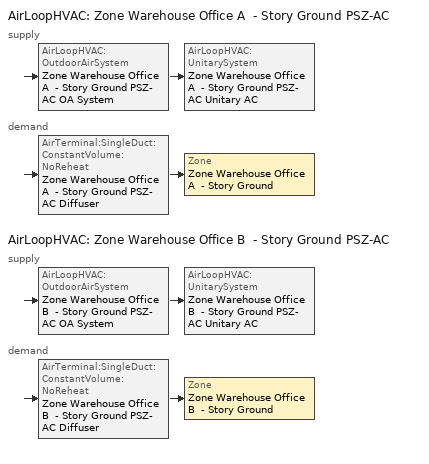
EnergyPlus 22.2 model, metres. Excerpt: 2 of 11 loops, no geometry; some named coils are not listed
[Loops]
AirLoopHVAC 'Zone Warehouse Office A  - Story Ground PSZ-AC'
 supply: AirLoopHVAC:OutdoorAirSystem 'Zone Warehouse Office A  - Story Ground PSZ-AC OA System' > AirLoopHVAC:UnitarySystem 'Zone Warehouse Office A  - Story Ground PSZ-AC Unitary AC'
 demand: AirTerminal:SingleDuct:ConstantVolume:NoReheat 'Zone Warehouse Office A  - Story Ground PSZ-AC Diffuser' > Zone 'Zone Warehouse Office A  - Story Ground'
AirLoopHVAC 'Zone Warehouse Office B  - Story Ground PSZ-AC'
 supply: AirLoopHVAC:OutdoorAirSystem 'Zone Warehouse Office B  - Story Ground PSZ-AC OA System' > AirLoopHVAC:UnitarySystem 'Zone Warehouse Office B  - Story Ground PSZ-AC Unitary AC'
 demand: AirTerminal:SingleDuct:ConstantVolume:NoReheat 'Zone Warehouse Office B  - Story Ground PSZ-AC Diffuser' > Zone 'Zone Warehouse Office B  - Story Ground'
[ZoneControl:Thermostat] Temperature Difference Between Cutout And Setpoint {deltaC}=0
Name | Zone or ZoneList | Control Type Schedule | Control 1
Zone Warehouse Office A  - Story Ground Thermostat | Zone Warehouse Office A  - Story Ground | Zone Warehouse Office A  - Story Ground Thermostat Schedule | Warehouse Office - 90.1-2016 Thermostat
Zone Warehouse Office B  - Story Ground Thermostat | Zone Warehouse Office B  - Story Ground | Zone Warehouse Office B  - Story Ground Thermostat Schedule | Warehouse Office - 90.1-2016 Thermostat 1
[ThermostatSetpoint:DualSetpoint] Heating Setpoint Temperature Schedule=Warehouse HtgSetp; Cooling Setpoint Temperature Schedule=Warehouse ClgSetp
Warehouse Office - 90.1-2016 Thermostat; Warehouse Office - 90.1-2016 Thermostat 1
[Zone equipment]
Zone Warehouse Office A  - Story Ground: Zone Warehouse Office A  - Story Ground PSZ-AC Diffuser
Zone Warehouse Office B  - Story Ground: Zone Warehouse Office B  - Story Ground PSZ-AC Diffuser
[Sizing:Zone] Zone Cooling Design Supply Air Temperature Input Method=SupplyAirTemperature; Zone Cooling Design Supply Air Temperature {C}=12.7778; Zone Cooling Design Supply Air Temperature Difference {deltaC}=11.11; Zone Heating Design Supply Air Temperature Input Method=SupplyAirTemperature; Zone Heating Design Supply Air Temperature {C}=50; Zone Heating Design Supply Air Temperature Difference {deltaC}=11.11; Zone Cooling Design Supply Air Humidity Ratio {kgWater/kgDryAir}=0.0085; Zone Heating Design Supply Air Humidity Ratio {kgWater/kgDryAir}=0.008; Cooling Design Air Flow Method=DesignDay; Cooling Design Air Flow Rate {m3/s}=0; Cooling Minimum Air Flow per Zone Floor Area {m3/s-m2}=0.000762; Cooling Minimum Air Flow {m3/s}=0; Cooling Minimum Air Flow Fraction=0; Heating Design Air Flow Method=DesignDay; Heating Design Air Flow Rate {m3/s}=0; Heating Maximum Air Flow per Zone Floor Area {m3/s-m2}=0.002032; Heating Maximum Air Flow {m3/s}=0.141576; Heating Maximum Air Flow Fraction=0.3; Account for Dedicated Outdoor Air System=No; Zone Load Sizing Method=Sensible Load Only No Latent Load; Zone Latent Cooling Design Supply Air Humidity Ratio Input Method=HumidityRatioDifference; Zone Cooling Design Supply Air Humidity Ratio Difference {kgWater/kgDryAir}=0.005; Zone Latent Heating Design Supply Air Humidity Ratio Input Method=HumidityRatioDifference; Zone Humidification Design Supply Air Humidity Ratio Difference {kgWater/kgDryAir}=0.005
Name | Design Specification Outdoor Air Object
Zone Warehouse Office A  - Story Ground | Zone Warehouse Office A  - Story Ground DSOA Space List
Zone Warehouse Office B  - Story Ground | Zone Warehouse Office B  - Story Ground DSOA Space List
[DesignSpecification:OutdoorAir]
Warehouse Office Ventilation: Outdoor Air Method=Sum; Outdoor Air Flow per Person {m3/s-person}=0.00235974; Outdoor Air Flow per Zone Floor Area {m3/s-m2}=0.0003048; Outdoor Air Flow per Zone {m3/s}=0; Outdoor Air Flow Air Changes per Hour {1/hr}=0
[DesignSpecification:OutdoorAir:SpaceList] Space Design Specification Outdoor Air Object Name 1=Warehouse Office Ventilation
Name | Space Name 1
Zone Warehouse Office A  - Story Ground DSOA Space List | Warehouse Office A  - Story Ground
Zone Warehouse Office B  - Story Ground DSOA Space List | Warehouse Office B  - Story Ground
[AirTerminal:SingleDuct:ConstantVolume:NoReheat] Availability Schedule=Always On Discrete; Maximum Air Flow Rate {m3/s}=AutoSize
Zone Warehouse Office A  - Story Ground PSZ-AC Diffuser; Zone Warehouse Office B  - Story Ground PSZ-AC Diffuser
[Controller:MechanicalVentilation] Demand Controlled Ventilation=No; System Outdoor Air Method=ZoneSum; Design Specification Outdoor Air Object Name 1=Warehouse Office Ventilation
Name | Availability Schedule | Zone or ZoneList Name 1
Controller Mechanical Ventilation 7 | Zone Warehouse Office A  - Story Ground PSZ-AC Occ Sch | Zone Warehouse Office A  - Story Ground
Controller Mechanical Ventilation 8 | Zone Warehouse Office B  - Story Ground PSZ-AC Occ Sch | Zone Warehouse Office B  - Story Ground
[AirLoopHVAC] Design Supply Air Flow Rate {m3/s}=AutoSize; Design Return Air Flow Fraction of Supply Air Flow=1
Zone Warehouse Office A  - Story Ground PSZ-AC; Zone Warehouse Office B  - Story Ground PSZ-AC
[Sizing:System] Type of Load to Size On=Sensible; Design Outdoor Air Flow Rate {m3/s}=Autosize; Central Heating Maximum System Air Flow Ratio=1; Preheat Design Temperature {C}=7.22222; Preheat Design Humidity Ratio {kgWater/kgDryAir}=0.008; Precool Design Temperature {C}=12.7778; Precool Design Humidity Ratio {kgWater/kgDryAir}=0.008; Central Cooling Design Supply Air Temperature {C}=12.7778; Central Heating Design Supply Air Temperature {C}=50; Type of Zone Sum to Use=Coincident; 100% Outdoor Air in Cooling=No; 100% Outdoor Air in Heating=No; Central Cooling Design Supply Air Humidity Ratio {kgWater/kgDryAir}=0.0085; Central Heating Design Supply Air Humidity Ratio {kgWater/kgDryAir}=0.008; Cooling Supply Air Flow Rate Method=DesignDay; Cooling Supply Air Flow Rate {m3/s}=0; Cooling Supply Air Flow Rate Per Floor Area {m3/s-m2}=0.00996765; Cooling Fraction of Autosized Cooling Supply Air Flow Rate=1; Cooling Supply Air Flow Rate Per Unit Cooling Capacity {m3/s-W}=3.94755e-05; Heating Supply Air Flow Rate Method=DesignDay; Heating Supply Air Flow Rate {m3/s}=0; Heating Supply Air Flow Rate Per Floor Area {m3/s-m2}=0.00996765; Heating Fraction of Autosized Heating Supply Air Flow Rate=1; Heating Fraction of Autosized Cooling Supply Air Flow Rate=1; Heating Supply Air Flow Rate Per Unit Heating Capacity {m3/s-W}=3.15882e-05; System Outdoor Air Method=ZoneSum; Zone Maximum Outdoor Air Fraction=1; Cooling Design Capacity Method=CoolingDesignCapacity; Cooling Design Capacity {W}=Autosize; Cooling Design Capacity Per Floor Area {W/m2}=234.7; Fraction of Autosized Cooling Design Capacity=1; Heating Design Capacity Method=HeatingDesignCapacity; Heating Design Capacity {W}=Autosize; Heating Design Capacity Per Floor Area {W/m2}=157; Fraction of Autosized Heating Design Capacity=1; Central Cooling Capacity Control Method=OnOff; Occupant Diversity=Autosize
Zone Warehouse Office A  - Story Ground PSZ-AC; Zone Warehouse Office B  - Story Ground PSZ-AC
[Controller:OutdoorAir] Minimum Outdoor Air Flow Rate {m3/s}=Autosize; Maximum Outdoor Air Flow Rate {m3/s}=Autosize; Economizer Control Action Type=ModulateFlow; Lockout Type=LockoutWithHeating; Minimum Limit Type=FixedMinimum; High Humidity Control=No; Control High Indoor Humidity Based on Outdoor Humidity Ratio=Yes; Heat Recovery Bypass Control Type=BypassWhenWithinEconomizerLimits
Name | Economizer Control Type | Economizer Maximum Limit Dry-Bulb Temperature {C} | Economizer Maximum Limit Enthalpy {J/kg} | Minimum Outdoor Air Schedule | Maximum Fraction of Outdoor Air Schedule | Mechanical Ventilation Controller
Zone Warehouse Office A  - Story Ground PSZ-AC OA System Controller | NoEconomizer | 28 | 64000 | Zone Warehouse Office A  - Story Ground PSZ-AC Occ Sch | ZoneWarehouseOfficeAStoryGroundPSZACmaxOASch | Controller Mechanical Ventilation 7
Zone Warehouse Office B  - Story Ground PSZ-AC OA System Controller | DifferentialDryBulb |  |  | Zone Warehouse Office B  - Story Ground PSZ-AC Occ Sch | ZoneWarehouseOfficeBStoryGroundPSZACmaxOASch | Controller Mechanical Ventilation 8
[SetpointManager:MixedAir] Control Variable=Temperature
Name | Setpoint Node or NodeList
Zone Warehouse Office A  - Story Ground PSZ-AC Mixed Air Node OS Default SPM | Zone Warehouse Office A  - Story Ground PSZ-AC Mixed Air Node
Zone Warehouse Office B  - Story Ground PSZ-AC Mixed Air Node OS Default SPM | Zone Warehouse Office B  - Story Ground PSZ-AC Mixed Air Node
[AirLoopHVAC:UnitarySystem] Control Type=Load; Dehumidification Control Type=None; Availability Schedule=Outage Availability Schedule; Fan Placement=DrawThrough; DX Heating Coil Sizing Ratio=1; Use DOAS DX Cooling Coil=No; Minimum Supply Air Temperature {C}=2; Latent Load Control=SensibleOnlyLoadControl; Cooling Supply Air Flow Rate {m3/s}=Autosize; Heating Supply Air Flow Rate {m3/s}=Autosize; No Load Supply Air Flow Rate {m3/s}=Autosize; Maximum Supply Air Temperature {C}=80; Maximum Outdoor Dry-Bulb Temperature for Supplemental Heater Operation {C}=21; Maximum Cycling Rate {cycles/hr}=2.5; Heat Pump Time Constant {s}=60; Fraction of On-Cycle Power Use=0.01; Heat Pump Fan Delay Time {s}=60; Ancillary On-Cycle Electric Power {W}=0; Ancillary Off-Cycle Electric Power {W}=0
Name | Controlling Zone or Thermostat Location | Supply Fan | Supply Air Fan Operating Mode Schedule | Heating Coil | Cooling Coil | Supplemental Heating Coil
Zone Warehouse Office A  - Story Ground PSZ-AC Unitary AC | Zone Warehouse Office A  - Story Ground | Zone Warehouse Office A  - Story Ground PSZ-AC Fan | Zone Warehouse Office A  - Story Ground PSZ-AC Occ Sch | Zone Warehouse Office A  - Story Ground PSZ-AC Water Htg Coil | Zone Warehouse Office A  - Story Ground PSZ-AC 1spd DX AC Clg Coil 25kBtu/hr 14.0SEER | Zone Warehouse Office A  - Story Ground PSZ-AC Electric Backup Htg Coil
Zone Warehouse Office B  - Story Ground PSZ-AC Unitary AC | Zone Warehouse Office B  - Story Ground | Zone Warehouse Office B  - Story Ground PSZ-AC Fan | Zone Warehouse Office B  - Story Ground PSZ-AC Occ Sch | Zone Warehouse Office B  - Story Ground PSZ-AC Water Htg Coil | Zone Warehouse Office B  - Story Ground PSZ-AC 1spd DX AC Clg Coil 141kBtu/hr 10.8EER | Zone Warehouse Office B  - Story Ground PSZ-AC Electric Backup Htg Coil
[Fan:OnOff] Availability Schedule=Always On Discrete; Pressure Rise {Pa}=622.722; Maximum Flow Rate {m3/s}=Autosize; Motor In Airstream Fraction=1
Name | Fan Total Efficiency | Motor Efficiency | Fan Power Ratio Function of Speed Ratio Curve | Fan Efficiency Ratio Function of Speed Ratio Curve
Zone Warehouse Office A  - Story Ground PSZ-AC Fan | 0.55575 | 0.855 | Fan On Off Power Curve 6 | Fan On Off Efficiency Curve 6
Zone Warehouse Office B  - Story Ground PSZ-AC Fan | 0.58175 | 0.895 | Fan On Off Power Curve 7 | Fan On Off Efficiency Curve 7
[Coil:Cooling:DX:SingleSpeed] Availability Schedule=Always On Discrete; Gross Rated Total Cooling Capacity {W}=Autosize; Gross Rated Sensible Heat Ratio=Autosize; Rated Air Flow Rate {m3/s}=Autosize; Rated Evaporator Fan Power Per Volume Flow Rate 2017 {W/(m3/s)}=773.3; Rated Evaporator Fan Power Per Volume Flow Rate 2023 {W/(m3/s)}=934.4; Total Cooling Capacity Function of Temperature Curve=PSZ-AC_Unitary_PackagecoolCapFT; Total Cooling Capacity Function of Flow Fraction Curve=PSZ-AC_Unitary_PackagecoolFFF; Energy Input Ratio Function of Temperature Curve=PSZ-AC DX Unitary Package EIRFT; Energy Input Ratio Function of Flow Fraction Curve=PSZ-AC_Unitary_PackagecoolEIRFFF; Part Load Fraction Correlation Curve=PSZ-AC_Unitary_PackagecoolPLR; Minimum Outdoor Dry-Bulb Temperature for Compressor Operation {C}=-25; Nominal Time for Condensate Removal to Begin {s}=0; Ratio of Initial Moisture Evaporation Rate and Steady State Latent Capacity=0; Maximum Cycling Rate {cycles/hr}=0; Latent Capacity Time Constant {s}=0; Condenser Type=AirCooled; Evaporative Condenser Effectiveness=0.9; Evaporative Condenser Air Flow Rate {m3/s}=Autosize; Evaporative Condenser Pump Rated Power Consumption {W}=Autosize; Crankcase Heater Capacity {W}=0; Maximum Outdoor Dry-Bulb Temperature for Crankcase Heater Operation {C}=10; Basin Heater Capacity {W/K}=0; Basin Heater Setpoint Temperature {C}=2
Name | Gross Rated Cooling COP {W/W}
Zone Warehouse Office A  - Story Ground PSZ-AC 1spd DX AC Clg Coil 25kBtu/hr 14.0SEER | 4.11713
Zone Warehouse Office B  - Story Ground PSZ-AC 1spd DX AC Clg Coil 141kBtu/hr 10.8EER | 3.73224
[Coil:Heating:Electric] Availability Schedule=Always On Discrete; Efficiency=1; Nominal Capacity {W}=Autosize
Zone Warehouse Office A  - Story Ground PSZ-AC Electric Backup Htg Coil; Zone Warehouse Office B  - Story Ground PSZ-AC Electric Backup Htg Coil
[SetpointManager:SingleZone:Reheat] Control Variable=Temperature; Minimum Supply Air Temperature {C}=12.7778; Maximum Supply Air Temperature {C}=50
Name | Control Zone | Setpoint Node or NodeList
Zone Warehouse Office A  - Story Ground Setpoint Manager SZ Reheat | Zone Warehouse Office A  - Story Ground | Zone Warehouse Office A  - Story Ground PSZ-AC Supply Outlet Node
Zone Warehouse Office B  - Story Ground Setpoint Manager SZ Reheat | Zone Warehouse Office B  - Story Ground | Zone Warehouse Office B  - Story Ground PSZ-AC Supply Outlet Node
[Schedule:Day:Interval]
Warehouse HtgSetp Sun Day: Average, 24:00, 15.6
autogen Warehouse HtgSetp 2_day_sch; Warehouse HtgSetp Default: Average, 06:00, 15.6, 18:00, 21.1, 24:00, 15.6
Warehouse HtgSetp Sat Day: Average, 22:00, 15.6, 24:00, 21.1
Warehouse HtgSetp Summer Design Day; Warehouse HtgSetp Winter Design Day: No, 06:00, 15.6, 07:00, 17.8, 08:00, 20, 18:00, 21, 24:00, 15.6
Warehouse ClgSetp Default: Average, 06:00, 68.5071, 18:00, 67.7831, 24:00, 68.1451
Warehouse ClgSetp Summer Design Day; Warehouse ClgSetp Winter Design Day: No, 06:00, 29.4, 07:00, 27.8, 08:00, 25.6, 18:00, 23.9, 24:00, 29.4
Zone Warehouse Office A  - Story Ground PSZ-AC Occ Sch Sunday; Zone Warehouse Office B  - Story Ground PSZ-AC Occ Sch Sunday: No, 24:00, 0
Zone Warehouse Office A  - Story Ground PSZ-AC Occ Sch Saturday; Zone Warehouse Office A  - Story Ground PSZ-AC Occ Sch Default; Zone Warehouse Office B  - Story Ground PSZ-AC Occ Sch Saturday; Zone Warehouse Office B  - Story Ground PSZ-AC Occ Sch Default: No, 06:50, 0, 18:00, 1, 24:00, 0
Schedule Day 20; Schedule Day 21; Schedule Day 22; Schedule Day 23; Schedule Day 24; Schedule Day 25; Schedule Day 26; Schedule Day 28; Schedule Day 29; Schedule Day 30; Schedule Day 31; Schedule Day 32; Schedule Day 33; Schedule Day 34; Schedule Day 12; Schedule Day 13; Schedule Day 14; Schedule Day 15; Schedule Day 17; Schedule Day 18; Schedule Day 45; Schedule Day 46; Schedule Day 47; Schedule Day 48; Schedule Day 49; Schedule Day 50: No, 01:00, 0, 02:00, 0, 03:00, 0, 04:00, 0, 05:00, 0, 06:00, 0, 07:00, 0, 08:00, 0, 09:00, 0, 10:00, 0, 11:00, 0, 12:00, 0, 13:00, 0, 14:00, 0, 15:00, 0, 16:00, 0, 17:00, 0, 18:00, 0, 19:00, 0, 20:00, 0, 21:00, 0, 22:00, 0, 23:00, 0, 24:00, 0
Schedule Day 27; Schedule Day 35: No, 01:00, 0, 02:00, 0, 03:00, 0, 04:00, 0, 05:00, 0, 06:00, 0, 07:00, 1, 08:00, 1, 09:00, 1, 10:00, 1, 11:00, 1, 12:00, 1, 13:00, 1, 14:00, 1, 15:00, 1, 16:00, 1, 17:00, 1, 18:00, 1, 19:00, 0, 20:00, 0, 21:00, 0, 22:00, 0, 23:00, 0, 24:00, 0
Zone Warehouse Office A  - Story Ground PSZ-AC Occ Sch Summer Design Day; Zone Warehouse Office A  - Story Ground PSZ-AC Occ Sch Winter Design Day; Zone Warehouse Office B  - Story Ground PSZ-AC Occ Sch Summer Design Day; Zone Warehouse Office B  - Story Ground PSZ-AC Occ Sch Winter Design Day: No, 24:00, 1
Schedule Day 19; Schedule Day 51: No, 01:00, 0.7, 02:00, 0.7, 03:00, 0.7, 04:00, 0.7, 05:00, 0.7, 06:00, 0.7, 07:00, 0.7, 08:00, 0.7, 09:00, 0.7, 10:00, 0.7, 11:00, 0.7, 12:00, 0.7, 13:00, 0.7, 14:00, 0.7, 15:00, 0.7, 16:00, 0.7, 17:00, 0.7, 18:00, 0.7, 19:00, 0.7, 20:00, 0.7, 21:00, 0.7, 22:00, 0.7, 23:00, 0.7, 24:00, 0.7
Schedule Day 44; Schedule Day 9: No, 01:00, 0.7, 02:00, 0.7, 03:00, 0.7, 04:00, 0.7, 05:00, 0.7, 06:00, 0, 07:00, 0, 08:00, 0, 09:00, 0, 10:00, 0, 11:00, 0, 12:00, 0, 13:00, 0, 14:00, 0, 15:00, 0, 16:00, 0, 17:00, 0, 18:00, 0, 19:00, 0, 20:00, 0, 21:00, 0, 22:00, 0, 23:00, 0, 24:00, 0
ZoneWarehouseOfficeAStoryGroundPSZACmaxOASchDefault; ZoneWarehouseOfficeBStoryGroundPSZACmaxOASchDefault: No, 24:00, 0.7
[Schedule:Week:Daily]
Warehouse HtgSetp Week Rule - Jan1-Mar4: Warehouse HtgSetp Sun Day, autogen Warehouse HtgSetp 2_day_sch, Warehouse HtgSetp Default, Warehouse HtgSetp Default, Warehouse HtgSetp Default, Warehouse HtgSetp Default, Warehouse HtgSetp Sat Day, Warehouse HtgSetp Default, Warehouse HtgSetp Summer Design Day, Warehouse HtgSetp Winter Design Day, Warehouse HtgSetp Default, Warehouse HtgSetp Default
Warehouse HtgSetp Week Rule - Mar5-Dec31: Warehouse HtgSetp Sun Day, Warehouse HtgSetp Default, Warehouse HtgSetp Default, Warehouse HtgSetp Default, Warehouse HtgSetp Default, Warehouse HtgSetp Default, Warehouse HtgSetp Sat Day, Warehouse HtgSetp Default, Warehouse HtgSetp Summer Design Day, Warehouse HtgSetp Winter Design Day, Warehouse HtgSetp Default, Warehouse HtgSetp Default
Warehouse ClgSetp Week Rule - Jan1-Dec31: Warehouse ClgSetp Default, Warehouse ClgSetp Default, Warehouse ClgSetp Default, Warehouse ClgSetp Default, Warehouse ClgSetp Default, Warehouse ClgSetp Default, Warehouse ClgSetp Default, Warehouse ClgSetp Default, Warehouse ClgSetp Summer Design Day, Warehouse ClgSetp Winter Design Day, Warehouse ClgSetp Default, Warehouse ClgSetp Default
Zone Warehouse Office A  - Story Ground PSZ-AC Occ Sch Week Rule - Jan1-Apr29; Zone Warehouse Office A  - Story Ground PSZ-AC Occ Sch Week Rule - May14-Dec31: Zone Warehouse Office A  - Story Ground PSZ-AC Occ Sch Sunday, Zone Warehouse Office A  - Story Ground PSZ-AC Occ Sch Saturday, Zone Warehouse Office A  - Story Ground PSZ-AC Occ Sch Saturday, Zone Warehouse Office A  - Story Ground PSZ-AC Occ Sch Saturday, Zone Warehouse Office A  - Story Ground PSZ-AC Occ Sch Default, Zone Warehouse Office A  - Story Ground PSZ-AC Occ Sch Saturday, Zone Warehouse Office A  - Story Ground PSZ-AC Occ Sch Saturday, Zone Warehouse Office A  - Story Ground PSZ-AC Occ Sch Default, Zone Warehouse Office A  - Story Ground PSZ-AC Occ Sch Summer Design Day, Zone Warehouse Office A  - Story Ground PSZ-AC Occ Sch Winter Design Day, Zone Warehouse Office A  - Story Ground PSZ-AC Occ Sch Default, Zone Warehouse Office A  - Story Ground PSZ-AC Occ Sch Default
Zone Warehouse Office A  - Story Ground PSZ-AC Occ Sch Week Rule - Apr30-May6: Zone Warehouse Office A  - Story Ground PSZ-AC Occ Sch Sunday, Zone Warehouse Office A  - Story Ground PSZ-AC Occ Sch Saturday, Zone Warehouse Office A  - Story Ground PSZ-AC Occ Sch Saturday, Zone Warehouse Office A  - Story Ground PSZ-AC Occ Sch Saturday, Schedule Day 20, Schedule Day 21, Schedule Day 22, Zone Warehouse Office A  - Story Ground PSZ-AC Occ Sch Default, Zone Warehouse Office A  - Story Ground PSZ-AC Occ Sch Summer Design Day, Zone Warehouse Office A  - Story Ground PSZ-AC Occ Sch Winter Design Day, Zone Warehouse Office A  - Story Ground PSZ-AC Occ Sch Default, Zone Warehouse Office A  - Story Ground PSZ-AC Occ Sch Default
Zone Warehouse Office A  - Story Ground PSZ-AC Occ Sch Week Rule - May7-May13: Schedule Day 23, Schedule Day 24, Schedule Day 25, Schedule Day 26, Schedule Day 27, Zone Warehouse Office A  - Story Ground PSZ-AC Occ Sch Saturday, Zone Warehouse Office A  - Story Ground PSZ-AC Occ Sch Saturday, Zone Warehouse Office A  - Story Ground PSZ-AC Occ Sch Default, Zone Warehouse Office A  - Story Ground PSZ-AC Occ Sch Summer Design Day, Zone Warehouse Office A  - Story Ground PSZ-AC Occ Sch Winter Design Day, Zone Warehouse Office A  - Story Ground PSZ-AC Occ Sch Default, Zone Warehouse Office A  - Story Ground PSZ-AC Occ Sch Default
Zone Warehouse Office B  - Story Ground PSZ-AC Occ Sch Week Rule - Jan1-Apr29; Zone Warehouse Office B  - Story Ground PSZ-AC Occ Sch Week Rule - May14-Dec31: Zone Warehouse Office B  - Story Ground PSZ-AC Occ Sch Sunday, Zone Warehouse Office B  - Story Ground PSZ-AC Occ Sch Saturday, Zone Warehouse Office B  - Story Ground PSZ-AC Occ Sch Saturday, Zone Warehouse Office B  - Story Ground PSZ-AC Occ Sch Saturday, Zone Warehouse Office B  - Story Ground PSZ-AC Occ Sch Default, Zone Warehouse Office B  - Story Ground PSZ-AC Occ Sch Saturday, Zone Warehouse Office B  - Story Ground PSZ-AC Occ Sch Saturday, Zone Warehouse Office B  - Story Ground PSZ-AC Occ Sch Default, Zone Warehouse Office B  - Story Ground PSZ-AC Occ Sch Summer Design Day, Zone Warehouse Office B  - Story Ground PSZ-AC Occ Sch Winter Design Day, Zone Warehouse Office B  - Story Ground PSZ-AC Occ Sch Default, Zone Warehouse Office B  - Story Ground PSZ-AC Occ Sch Default
Zone Warehouse Office B  - Story Ground PSZ-AC Occ Sch Week Rule - Apr30-May6: Zone Warehouse Office B  - Story Ground PSZ-AC Occ Sch Sunday, Zone Warehouse Office B  - Story Ground PSZ-AC Occ Sch Saturday, Zone Warehouse Office B  - Story Ground PSZ-AC Occ Sch Saturday, Zone Warehouse Office B  - Story Ground PSZ-AC Occ Sch Saturday, Schedule Day 28, Schedule Day 29, Schedule Day 30, Zone Warehouse Office B  - Story Ground PSZ-AC Occ Sch Default, Zone Warehouse Office B  - Story Ground PSZ-AC Occ Sch Summer Design Day, Zone Warehouse Office B  - Story Ground PSZ-AC Occ Sch Winter Design Day, Zone Warehouse Office B  - Story Ground PSZ-AC Occ Sch Default, Zone Warehouse Office B  - Story Ground PSZ-AC Occ Sch Default
Zone Warehouse Office B  - Story Ground PSZ-AC Occ Sch Week Rule - May7-May13: Schedule Day 31, Schedule Day 32, Schedule Day 33, Schedule Day 34, Schedule Day 35, Zone Warehouse Office B  - Story Ground PSZ-AC Occ Sch Saturday, Zone Warehouse Office B  - Story Ground PSZ-AC Occ Sch Saturday, Zone Warehouse Office B  - Story Ground PSZ-AC Occ Sch Default, Zone Warehouse Office B  - Story Ground PSZ-AC Occ Sch Summer Design Day, Zone Warehouse Office B  - Story Ground PSZ-AC Occ Sch Winter Design Day, Zone Warehouse Office B  - Story Ground PSZ-AC Occ Sch Default, Zone Warehouse Office B  - Story Ground PSZ-AC Occ Sch Default
ZoneWarehouseOfficeAStoryGroundPSZACmaxOASch Week Rule - Jan1-Apr29; ZoneWarehouseOfficeAStoryGroundPSZACmaxOASch Week Rule - May14-Dec31: ZoneWarehouseOfficeAStoryGroundPSZACmaxOASchDefault, ZoneWarehouseOfficeAStoryGroundPSZACmaxOASchDefault, ZoneWarehouseOfficeAStoryGroundPSZACmaxOASchDefault, ZoneWarehouseOfficeAStoryGroundPSZACmaxOASchDefault, ZoneWarehouseOfficeAStoryGroundPSZACmaxOASchDefault, ZoneWarehouseOfficeAStoryGroundPSZACmaxOASchDefault, ZoneWarehouseOfficeAStoryGroundPSZACmaxOASchDefault, ZoneWarehouseOfficeAStoryGroundPSZACmaxOASchDefault, ZoneWarehouseOfficeAStoryGroundPSZACmaxOASchDefault, ZoneWarehouseOfficeAStoryGroundPSZACmaxOASchDefault, ZoneWarehouseOfficeAStoryGroundPSZACmaxOASchDefault, ZoneWarehouseOfficeAStoryGroundPSZACmaxOASchDefault
ZoneWarehouseOfficeAStoryGroundPSZACmaxOASch Week Rule - Apr30-May6: ZoneWarehouseOfficeAStoryGroundPSZACmaxOASchDefault, ZoneWarehouseOfficeAStoryGroundPSZACmaxOASchDefault, ZoneWarehouseOfficeAStoryGroundPSZACmaxOASchDefault, ZoneWarehouseOfficeAStoryGroundPSZACmaxOASchDefault, Schedule Day 9, Schedule Day 12, Schedule Day 13, ZoneWarehouseOfficeAStoryGroundPSZACmaxOASchDefault, ZoneWarehouseOfficeAStoryGroundPSZACmaxOASchDefault, ZoneWarehouseOfficeAStoryGroundPSZACmaxOASchDefault, ZoneWarehouseOfficeAStoryGroundPSZACmaxOASchDefault, ZoneWarehouseOfficeAStoryGroundPSZACmaxOASchDefault
ZoneWarehouseOfficeAStoryGroundPSZACmaxOASch Week Rule - May7-May13: Schedule Day 14, Schedule Day 15, Schedule Day 17, Schedule Day 18, Schedule Day 19, ZoneWarehouseOfficeAStoryGroundPSZACmaxOASchDefault, ZoneWarehouseOfficeAStoryGroundPSZACmaxOASchDefault, ZoneWarehouseOfficeAStoryGroundPSZACmaxOASchDefault, ZoneWarehouseOfficeAStoryGroundPSZACmaxOASchDefault, ZoneWarehouseOfficeAStoryGroundPSZACmaxOASchDefault, ZoneWarehouseOfficeAStoryGroundPSZACmaxOASchDefault, ZoneWarehouseOfficeAStoryGroundPSZACmaxOASchDefault
ZoneWarehouseOfficeBStoryGroundPSZACmaxOASch Week Rule - Jan1-Apr29; ZoneWarehouseOfficeBStoryGroundPSZACmaxOASch Week Rule - May14-Dec31: ZoneWarehouseOfficeBStoryGroundPSZACmaxOASchDefault, ZoneWarehouseOfficeBStoryGroundPSZACmaxOASchDefault, ZoneWarehouseOfficeBStoryGroundPSZACmaxOASchDefault, ZoneWarehouseOfficeBStoryGroundPSZACmaxOASchDefault, ZoneWarehouseOfficeBStoryGroundPSZACmaxOASchDefault, ZoneWarehouseOfficeBStoryGroundPSZACmaxOASchDefault, ZoneWarehouseOfficeBStoryGroundPSZACmaxOASchDefault, ZoneWarehouseOfficeBStoryGroundPSZACmaxOASchDefault, ZoneWarehouseOfficeBStoryGroundPSZACmaxOASchDefault, ZoneWarehouseOfficeBStoryGroundPSZACmaxOASchDefault, ZoneWarehouseOfficeBStoryGroundPSZACmaxOASchDefault, ZoneWarehouseOfficeBStoryGroundPSZACmaxOASchDefault
ZoneWarehouseOfficeBStoryGroundPSZACmaxOASch Week Rule - Apr30-May6: ZoneWarehouseOfficeBStoryGroundPSZACmaxOASchDefault, ZoneWarehouseOfficeBStoryGroundPSZACmaxOASchDefault, ZoneWarehouseOfficeBStoryGroundPSZACmaxOASchDefault, ZoneWarehouseOfficeBStoryGroundPSZACmaxOASchDefault, Schedule Day 44, Schedule Day 45, Schedule Day 46, ZoneWarehouseOfficeBStoryGroundPSZACmaxOASchDefault, ZoneWarehouseOfficeBStoryGroundPSZACmaxOASchDefault, ZoneWarehouseOfficeBStoryGroundPSZACmaxOASchDefault, ZoneWarehouseOfficeBStoryGroundPSZACmaxOASchDefault, ZoneWarehouseOfficeBStoryGroundPSZACmaxOASchDefault
ZoneWarehouseOfficeBStoryGroundPSZACmaxOASch Week Rule - May7-May13: Schedule Day 47, Schedule Day 48, Schedule Day 49, Schedule Day 50, Schedule Day 51, ZoneWarehouseOfficeBStoryGroundPSZACmaxOASchDefault, ZoneWarehouseOfficeBStoryGroundPSZACmaxOASchDefault, ZoneWarehouseOfficeBStoryGroundPSZACmaxOASchDefault, ZoneWarehouseOfficeBStoryGroundPSZACmaxOASchDefault, ZoneWarehouseOfficeBStoryGroundPSZACmaxOASchDefault, ZoneWarehouseOfficeBStoryGroundPSZACmaxOASchDefault, ZoneWarehouseOfficeBStoryGroundPSZACmaxOASchDefault
[Schedule:Year]
Warehouse HtgSetp: Warehouse HtgSetp Week Rule - Jan1-Mar4, 1, 1, 3, 4, Warehouse HtgSetp Week Rule - Mar5-Dec31, 3, 5, 12, 31
Warehouse ClgSetp: Warehouse ClgSetp Week Rule - Jan1-Dec31, 1, 1, 12, 31
Zone Warehouse Office A  - Story Ground PSZ-AC Occ Sch: Zone Warehouse Office A  - Story Ground PSZ-AC Occ Sch Week Rule - Jan1-Apr29, 1, 1, 4, 29, Zone Warehouse Office A  - Story Ground PSZ-AC Occ Sch Week Rule - Apr30-May6, 4, 30, 5, 6, Zone Warehouse Office A  - Story Ground PSZ-AC Occ Sch Week Rule - May7-May13, 5, 7, 5, 13, Zone Warehouse Office A  - Story Ground PSZ-AC Occ Sch Week Rule - May14-Dec31, 5, 14, 12, 31
Zone Warehouse Office B  - Story Ground PSZ-AC Occ Sch: Zone Warehouse Office B  - Story Ground PSZ-AC Occ Sch Week Rule - Jan1-Apr29, 1, 1, 4, 29, Zone Warehouse Office B  - Story Ground PSZ-AC Occ Sch Week Rule - Apr30-May6, 4, 30, 5, 6, Zone Warehouse Office B  - Story Ground PSZ-AC Occ Sch Week Rule - May7-May13, 5, 7, 5, 13, Zone Warehouse Office B  - Story Ground PSZ-AC Occ Sch Week Rule - May14-Dec31, 5, 14, 12, 31
ZoneWarehouseOfficeAStoryGroundPSZACmaxOASch: ZoneWarehouseOfficeAStoryGroundPSZACmaxOASch Week Rule - Jan1-Apr29, 1, 1, 4, 29, ZoneWarehouseOfficeAStoryGroundPSZACmaxOASch Week Rule - Apr30-May6, 4, 30, 5, 6, ZoneWarehouseOfficeAStoryGroundPSZACmaxOASch Week Rule - May7-May13, 5, 7, 5, 13, ZoneWarehouseOfficeAStoryGroundPSZACmaxOASch Week Rule - May14-Dec31, 5, 14, 12, 31
ZoneWarehouseOfficeBStoryGroundPSZACmaxOASch: ZoneWarehouseOfficeBStoryGroundPSZACmaxOASch Week Rule - Jan1-Apr29, 1, 1, 4, 29, ZoneWarehouseOfficeBStoryGroundPSZACmaxOASch Week Rule - Apr30-May6, 4, 30, 5, 6, ZoneWarehouseOfficeBStoryGroundPSZACmaxOASch Week Rule - May7-May13, 5, 7, 5, 13, ZoneWarehouseOfficeBStoryGroundPSZACmaxOASch Week Rule - May14-Dec31, 5, 14, 12, 31
[Schedule:Compact]
Outage Availability Schedule: Through: 01/01, For: AllDays, Until: 24:00, 1, Through: 01/02, For: AllDays, Until: 24:00, 1, Through: 01/03, For: AllDays, Until: 24:00, 1, Through: 01/04, For: AllDays, Until: 24:00, 1, Through: 01/05, For: AllDays, Until: 24:00, 1, Through: 01/06, For: AllDays, Until: 24:00, 1, Through: 01/07, For: AllDays, Until: 24:00, 1, Through: 01/08, For: AllDays, Until: 24:00, 1, Through: 01/09, For: AllDays, Until: 24:00, 1, Through: 01/10, For: AllDays, Until: 24:00, 1, Through: 01/11, For: AllDays, Until: 24:00, 1, Through: 01/12, For: AllDays, Until: 24:00, 1, Through: 01/13, For: AllDays, Until: 24:00, 1, Through: 01/14, For: AllDays, Until: 24:00, 1, Through: 01/15, For: AllDays, Until: 24:00, 1, Through: 01/16, For: AllDays, Until: 24:00, 1, Through: 01/17, For: AllDays, Until: 24:00, 1, Through: 01/18, For: AllDays, Until: 24:00, 1, Through: 01/19, For: AllDays, Until: 24:00, 1, Through: 01/20, For: AllDays, Until: 24:00, 1, Through: 01/21, For: AllDays, Until: 24:00, 1, Through: 01/22, For: AllDays, Until: 24:00, 1, Through: 01/23, For: AllDays, Until: 24:00, 1, Through: 01/24, For: AllDays, Until: 24:00, 1, Through: 01/25, For: AllDays, Until: 24:00, 1, Through: 01/26, For: AllDays, Until: 24:00, 1, Through: 01/27, For: AllDays, Until: 24:00, 1, Through: 01/28, For: AllDays, Until: 24:00, 1, Through: 01/29, For: AllDays, Until: 24:00, 1, Through: 01/30, For: AllDays, Until: 24:00, 1, Through: 01/31, For: AllDays, Until: 24:00, 1, Through: 02/01, For: AllDays, Until: 24:00, 1, Through: 02/02, For: AllDays, Until: 24:00, 1, Through: 02/03, For: AllDays, Until: 24:00, 1, Through: 02/04, For: AllDays, Until: 24:00, 1, Through: 02/05, For: AllDays, Until: 24:00, 1, Through: 02/06, For: AllDays, Until: 24:00, 1, Through: 02/07, For: AllDays, Until: 24:00, 1, Through: 02/08, For: AllDays, Until: 24:00, 1, Through: 02/09, For: AllDays, Until: 24:00, 1, Through: 02/10, For: AllDays, Until: 24:00, 1, Through: 02/11, For: AllDays, Until: 24:00, 1, Through: 02/12, For: AllDays, Until: 24:00, 1, Through: 02/13, For: AllDays, Until: 24:00, 1, Through: 02/14, For: AllDays, Until: 24:00, 1, Through: 02/15, For: AllDays, Until: 24:00, 1, Through: 02/16, For: AllDays, Until: 24:00, 1, Through: 02/17, For: AllDays, Until: 24:00, 1, Through: 02/18, For: AllDays, Until: 24:00, 1, Through: 02/19, For: AllDays, Until: 24:00, 1, Through: 02/20, For: AllDays, Until: 24:00, 1, Through: 02/21, For: AllDays, Until: 24:00, 1, Through: 02/22, For: AllDays, Until: 24:00, 1, Through: 02/23, For: AllDays, Until: 24:00, 1, Through: 02/24, For: AllDays, Until: 24:00, 1, Through: 02/25, For: AllDays, Until: 24:00, 1, Through: 02/26, For: AllDays, Until: 24:00, 1, Through: 02/27, For: AllDays, Until: 24:00, 1, Through: 02/28, For: AllDays, Until: 24:00, 1, Through: 03/01, For: AllDays, Until: 24:00, 1, Through: 03/02, For: AllDays, Until: 24:00, 1, Through: 03/03, For: AllDays, Until: 24:00, 1, Through: 03/04, For: AllDays, Until: 24:00, 1, Through: 03/05, For: AllDays, Until: 24:00, 1, Through: 03/06, For: AllDays, Until: 24:00, 1, Through: 03/07, For: AllDays, Until: 24:00, 1, Through: 03/08, For: AllDays, Until: 24:00, 1, Through: 03/09, For: AllDays, Until: 24:00, 1, Through: 03/10, For: AllDays, Until: 24:00, 1, Through: 03/11, For: AllDays, Until: 24:00, 1, Through: 03/12, For: AllDays, Until: 24:00, 1, Through: 03/13, For: AllDays, Until: 24:00, 1, Through: 03/14, For: AllDays, Until: 24:00, 1, Through: 03/15, For: AllDays, Until: 24:00, 1, Through: 03/16, For: AllDays, Until: 24:00, 1, Through: 03/17, For: AllDays, Until: 24:00, 1, Through: 03/18, For: AllDays, Until: 24:00, 1, Through: 03/19, For: AllDays, Until: 24:00, 1, Through: 03/20, For: AllDays, Until: 24:00, 1, Through: 03/21, For: AllDays, Until: 24:00, 1, Through: 03/22, For: AllDays, Until: 24:00, 1, Through: 03/23, For: AllDays, Until: 24:00, 1, Through: 03/24, For: AllDays, Until: 24:00, 1, Through: 03/25, For: AllDays, Until: 24:00, 1, Through: 03/26, For: AllDays, Until: 24:00, 1, Through: 03/27, For: AllDays, Until: 24:00, 1, Through: 03/28, For: AllDays, Until: 24:00, 1, Through: 03/29, For: AllDays, Until: 24:00, 1, Through: 03/30, For: AllDays, Until: 24:00, 1, Through: 03/31, For: AllDays, Until: 24:00, 1, Through: 04/01, For: AllDays, Until: 24:00, 1, Through: 04/02, For: AllDays, Until: 24:00, 1, Through: 04/03, For: AllDays, Until: 24:00, 1, Through: 04/04, For: AllDays, Until: 24:00, 1, Through: 04/05, For: AllDays, Until: 24:00, 1, Through: 04/06, For: AllDays, Until: 24:00, 1, Through: 04/07, For: AllDays, Until: 24:00, 1, Through: 04/08, For: AllDays, Until: 24:00, 1, Through: 04/09, For: AllDays, Until: 24:00, 1, Through: 04/10, For: AllDays, Until: 24:00, 1, Through: 04/11, For: AllDays, Until: 24:00, 1, Through: 04/12, For: AllDays, Until: 24:00, 1, Through: 04/13, For: AllDays, Until: 24:00, 1, Through: 04/14, For: AllDays, Until: 24:00, 1, Through: 04/15, For: AllDays, Until: 24:00, 1, Through: 04/16, For: AllDays, Until: 24:00, 1, Through: 04/17, For: AllDays, Until: 24:00, 1, Through: 04/18, For: AllDays, Until: 24:00, 1, Through: 04/19, For: AllDays, Until: 24:00, 1, Through: 04/20, For: AllDays, Until: 24:00, 1, Through: 04/21, For: AllDays, Until: 24:00, 1, Through: 04/22, For: AllDays, Until: 24:00, 1, Through: 04/23, For: AllDays, Until: 24:00, 1, Through: 04/24, For: AllDays, Until: 24:00, 1, Through: 04/25, For: AllDays, Until: 24:00, 1, Through: 04/26, For: AllDays, Until: 24:00, 1, Through: 04/27, For: AllDays, Until: 24:00, 1, Through: 04/28, For: AllDays, Until: 24:00, 1, Through: 04/29, For: AllDays, Until: 24:00, 1, Through: 04/30, For: AllDays, Until: 24:00, 1, Through: 05/01, For: AllDays, Until: 24:00, 1, Through: 05/02, For: AllDays, Until: 24:00, 1, Through: 05/03, For: AllDays, Until: 24:00, 1, Through: 05/04, For: AllDays, Until: 05:00, 1, Until: 24:00, 0, Through: 05/05, For: AllDays, Until: 24:00, 0, Through: 05/06, For: AllDays, Until: 24:00, 0, Through: 05/07, For: AllDays, Until: 24:00, 0, Through: 05/08, For: AllDays, Until: 24:00, 0, Through: 05/09, For: AllDays, Until: 24:00, 0, Through: 05/10, For: AllDays, Until: 23:00, 0, Until: 24:00, 1, Through: 05/11, For: AllDays, Until: 24:00, 1, Through: 05/12, For: AllDays, Until: 24:00, 1, Through: 05/13, For: AllDays, Until: 24:00, 1, Through: 05/14, For: AllDays, Until: 24:00, 1, Through: 05/15, For: AllDays, Until: 24:00, 1, Through: 05/16, For: AllDays, Until: 24:00, 1, Through: 05/17, For: AllDays, Until: 24:00, 1, Through: 05/18, For: AllDays, Until: 24:00, 1, Through: 05/19, For: AllDays, Until: 24:00, 1, Through: 05/20, For: AllDays, Until: 24:00, 1, Through: 05/21, For: AllDays, Until: 24:00, 1, Through: 05/22, For: AllDays, Until: 24:00, 1, Through: 05/23, For: AllDays, Until: 24:00, 1, Through: 05/24, For: AllDays, Until: 24:00, 1, Through: 05/25, For: AllDays, Until: 24:00, 1, Through: 05/26, For: AllDays, Until: 24:00, 1, Through: 05/27, For: AllDays, Until: 24:00, 1, Through: 05/28, For: AllDays, Until: 24:00, 1, Through: 05/29, For: AllDays, Until: 24:00, 1, Through: 05/30, For: AllDays, Until: 24:00, 1, Through: 05/31, For: AllDays, Until: 24:00, 1, Through: 06/01, For: AllDays, Until: 24:00, 1, Through: 06/02, For: AllDays, Until: 24:00, 1, Through: 06/03, For: AllDays, Until: 24:00, 1, Through: 06/04, For: AllDays, Until: 24:00, 1, Through: 06/05, For: AllDays, Until: 24:00, 1, Through: 06/06, For: AllDays, Until: 24:00, 1, Through: 06/07, For: AllDays, Until: 24:00, 1, Through: 06/08, For: AllDays, Until: 24:00, 1, Through: 06/09, For: AllDays, Until: 24:00, 1, Through: 06/10, For: AllDays, Until: 24:00, 1, Through: 06/11, For: AllDays, Until: 24:00, 1, Through: 06/12, For: AllDays, Until: 24:00, 1, Through: 06/13, For: AllDays, Until: 24:00, 1, Through: 06/14, For: AllDays, Until: 24:00, 1, Through: 06/15, For: AllDays, Until: 24:00, 1, Through: 06/16, For: AllDays, Until: 24:00, 1, Through: 06/17, For: AllDays, Until: 24:00, 1, Through: 06/18, For: AllDays, Until: 24:00, 1, Through: 06/19, For: AllDays, Until: 24:00, 1, Through: 06/20, For: AllDays, Until: 24:00, 1, Through: 06/21, For: AllDays, Until: 24:00, 1, Through: 06/22, For: AllDays, Until: 24:00, 1, Through: 06/23, For: AllDays, Until: 24:00, 1, Through: 06/24, For: AllDays, Until: 24:00, 1, Through: 06/25, For: AllDays, Until: 24:00, 1, Through: 06/26, For: AllDays, Until: 24:00, 1, Through: 06/27, For: AllDays, Until: 24:00, 1, Through: 06/28, For: AllDays, Until: 24:00, 1, Through: 06/29, For: AllDays, Until: 24:00, 1, Through: 06/30, For: AllDays, Until: 24:00, 1, Through: 07/01, For: AllDays, Until: 24:00, 1, Through: 07/02, For: AllDays, Until: 24:00, 1, Through: 07/03, For: AllDays, Until: 24:00, 1, Through: 07/04, For: AllDays, Until: 24:00, 1, Through: 07/05, For: AllDays, Until: 24:00, 1, Through: 07/06, For: AllDays, Until: 24:00, 1, Through: 07/07, For: AllDays, Until: 24:00, 1, Through: 07/08, For: AllDays, Until: 24:00, 1, Through: 07/09, For: AllDays, Until: 24:00, 1, Through: 07/10, For: AllDays, Until: 24:00, 1, Through: 07/11, For: AllDays, Until: 24:00, 1, Through: 07/12, For: AllDays, Until: 24:00, 1, Through: 07/13, For: AllDays, Until: 24:00, 1, Through: 07/14, For: AllDays, Until: 24:00, 1, Through: 07/15, For: AllDays, Until: 24:00, 1, Through: 07/16, For: AllDays, Until: 24:00, 1, Through: 07/17, For: AllDays, Until: 24:00, 1, Through: 07/18, For: AllDays, Until: 24:00, 1, Through: 07/19, For: AllDays, Until: 24:00, 1, Through: 07/20, For: AllDays, Until: 24:00, 1, Through: 07/21, For: AllDays, Until: 24:00, 1, Through: 07/22, For: AllDays, Until: 24:00, 1, Through: 07/23, For: AllDays, Until: 24:00, 1, Through: 07/24, For: AllDays, Until: 24:00, 1, Through: 07/25, For: AllDays, Until: 24:00, 1, Through: 07/26, For: AllDays, Until: 24:00, 1, Through: 07/27, For: AllDays, Until: 24:00, 1, Through: 07/28, For: AllDays, Until: 24:00, 1, Through: 07/29, For: AllDays, Until: 24:00, 1, Through: 07/30, For: AllDays, Until: 24:00, 1, Through: 07/31, For: AllDays, Until: 24:00, 1, Through: 08/01, For: AllDays, Until: 24:00, 1, Through: 08/02, For: AllDays, Until: 24:00, 1, Through: 08/03, For: AllDays, Until: 24:00, 1, Through: 08/04, For: AllDays, Until: 24:00, 1, Through: 08/05, For: AllDays, Until: 24:00, 1, Through: 08/06, For: AllDays, Until: 24:00, 1, Through: 08/07, For: AllDays, Until: 24:00, 1, Through: 08/08, For: AllDays, Until: 24:00, 1, Through: 08/09, For: AllDays, Until: 24:00, 1, Through: 08/10, For: AllDays, Until: 24:00, 1, Through: 08/11, For: AllDays, Until: 24:00, 1, Through: 08/12, For: AllDays, Until: 24:00, 1, Through: 08/13, For: AllDays, Until: 24:00, 1, Through: 08/14, For: AllDays, Until: 24:00, 1, Through: 08/15, For: AllDays, Until: 24:00, 1, Through: 08/16, For: AllDays, Until: 24:00, 1, Through: 08/17, For: AllDays, Until: 24:00, 1, Through: 08/18, For: AllDays, Until: 24:00, 1, Through: 08/19, For: AllDays, Until: 24:00, 1, Through: 08/20, For: AllDays, Until: 24:00, 1, Through: 08/21, For: AllDays, Until: 24:00, 1, Through: 08/22, For: AllDays, Until: 24:00, 1, Through: 08/23, For: AllDays, Until: 24:00, 1, Through: 08/24, For: AllDays, Until: 24:00, 1, Through: 08/25, For: AllDays, Until: 24:00, 1, Through: 08/26, For: AllDays, Until: 24:00, 1, Through: 08/27, For: AllDays, Until: 24:00, 1, Through: 08/28, For: AllDays, Until: 24:00, 1, Through: 08/29, For: AllDays, Until: 24:00, 1, Through: 08/30, For: AllDays, Until: 24:00, 1, Through: 08/31, For: AllDays, Until: 24:00, 1, Through: 09/01, For: AllDays, Until: 24:00, 1, Through: 09/02, For: AllDays, Until: 24:00, 1, Through: 09/03, For: AllDays, Until: 24:00, 1, Through: 09/04, For: AllDays, Until: 24:00, 1, Through: 09/05, For: AllDays, Until: 24:00, 1, Through: 09/06, For: AllDays, Until: 24:00, 1, Through: 09/07, For: AllDays, Until: 24:00, 1, Through: 09/08, For: AllDays, Until: 24:00, 1, Through: 09/09, For: AllDays, Until: 24:00, 1, Through: 09/10, For: AllDays, Until: 24:00, 1, Through: 09/11, For: AllDays, Until: 24:00, 1, Through: 09/12, For: AllDays, Until: 24:00, 1, Through: 09/13, For: AllDays, Until: 24:00, 1, Through: 09/14, For: AllDays, Until: 24:00, 1, Through: 09/15, For: AllDays, Until: 24:00, 1, Through: 09/16, For: AllDays, Until: 24:00, 1, Through: 09/17, For: AllDays, Until: 24:00, 1, Through: 09/18, For: AllDays, Until: 24:00, 1, Through: 09/19, For: AllDays, Until: 24:00, 1, Through: 09/20, For: AllDays, Until: 24:00, 1, Through: 09/21, For: AllDays, Until: 24:00, 1, Through: 09/22, For: AllDays, Until: 24:00, 1, Through: 09/23, For: AllDays, Until: 24:00, 1, Through: 09/24, For: AllDays, Until: 24:00, 1, Through: 09/25, For: AllDays, Until: 24:00, 1, Through: 09/26, For: AllDays, Until: 24:00, 1, Through: 09/27, For: AllDays, Until: 24:00, 1, Through: 09/28, For: AllDays, Until: 24:00, 1, Through: 09/29, For: AllDays, Until: 24:00, 1, Through: 09/30, For: AllDays, Until: 24:00, 1, Through: 10/01, For: AllDays, Until: 24:00, 1, Through: 10/02, For: AllDays, Until: 24:00, 1, Through: 10/03, For: AllDays, Until: 24:00, 1, Through: 10/04, For: AllDays, Until: 24:00, 1, Through: 10/05, For: AllDays, Until: 24:00, 1, Through: 10/06, For: AllDays, Until: 24:00, 1, Through: 10/07, For: AllDays, Until: 24:00, 1, Through: 10/08, For: AllDays, Until: 24:00, 1, Through: 10/09, For: AllDays, Until: 24:00, 1, Through: 10/10, For: AllDays, Until: 24:00, 1, Through: 10/11, For: AllDays, Until: 24:00, 1, Through: 10/12, For: AllDays, Until: 24:00, 1, Through: 10/13, For: AllDays, Until: 24:00, 1, Through: 10/14, For: AllDays, Until: 24:00, 1, Through: 10/15, For: AllDays, Until: 24:00, 1, Through: 10/16, For: AllDays, Until: 24:00, 1, Through: 10/17, For: AllDays, Until: 24:00, 1, Through: 10/18, For: AllDays, Until: 24:00, 1, Through: 10/19, For: AllDays, Until: 24:00, 1, Through: 10/20, For: AllDays, Until: 24:00, 1, Through: 10/21, For: AllDays, Until: 24:00, 1, Through: 10/22, For: AllDays, Until: 24:00, 1, Through: 10/23, For: AllDays, Until: 24:00, 1, Through: 10/24, For: AllDays, Until: 24:00, 1, Through: 10/25, For: AllDays, Until: 24:00, 1, Through: 10/26, For: AllDays, Until: 24:00, 1, Through: 10/27, For: AllDays, Until: 24:00, 1, Through: 10/28, For: AllDays, Until: 24:00, 1, Through: 10/29, For: AllDays, Until: 24:00, 1, Through: 10/30, For: AllDays, Until: 24:00, 1, Through: 10/31, For: AllDays, Until: 24:00, 1, Through: 11/01, For: AllDays, Until: 24:00, 1, Through: 11/02, For: AllDays, Until: 24:00, 1, Through: 11/03, For: AllDays, Until: 24:00, 1, Through: 11/04, For: AllDays, Until: 24:00, 1, Through: 11/05, For: AllDays, Until: 24:00, 1, Through: 11/06, For: AllDays, Until: 24:00, 1, Through: 11/07, For: AllDays, Until: 24:00, 1, Through: 11/08, For: AllDays, Until: 24:00, 1, Through: 11/09, For: AllDays, Until: 24:00, 1, Through: 11/10, For: AllDays, Until: 24:00, 1, Through: 11/11, For: AllDays, Until: 24:00, 1, Through: 11/12, For: AllDays, Until: 24:00, 1, Through: 11/13, For: AllDays, Until: 24:00, 1, Through: 11/14, For: AllDays, Until: 24:00, 1, Through: 11/15, For: AllDays, Until: 24:00, 1, Through: 11/16, For: AllDays, Until: 24:00, 1, Through: 11/17, For: AllDays, Until: 24:00, 1, Through: 11/18, For: AllDays, Until: 24:00, 1, Through: 11/19, For: AllDays, Until: 24:00, 1, Through: 11/20, For: AllDays, Until: 24:00, 1, Through: 11/21, For: AllDays, Until: 24:00, 1, Through: 11/22, For: AllDays, Until: 24:00, 1, Through: 11/23, For: AllDays, Until: 24:00, 1, Through: 11/24, For: AllDays, Until: 24:00, 1, Through: 11/25, For: AllDays, Until: 24:00, 1, Through: 11/26, For: AllDays, Until: 24:00, 1, Through: 11/27, For: AllDays, Until: 24:00, 1, Through: 11/28, For: AllDays, Until: 24:00, 1, Through: 11/29, For: AllDays, Until: 24:00, 1, Through: 11/30, For: AllDays, Until: 24:00, 1, Through: 12/01, For: AllDays, Until: 24:00, 1, Through: 12/02, For: AllDays, Until: 24:00, 1, Through: 12/03, For: AllDays, Until: 24:00, 1, Through: 12/04, For: AllDays, Until: 24:00, 1, Through: 12/05, For: AllDays, Until: 24:00, 1, Through: 12/06, For: AllDays, Until: 24:00, 1, Through: 12/07, For: AllDays, Until: 24:00, 1, Through: 12/08, For: AllDays, Until: 24:00, 1, Through: 12/09, For: AllDays, Until: 24:00, 1, Through: 12/10, For: AllDays, Until: 24:00, 1, Through: 12/11, For: AllDays, Until: 24:00, 1, Through: 12/12, For: AllDays, Until: 24:00, 1, Through: 12/13, For: AllDays, Until: 24:00, 1, Through: 12/14, For: AllDays, Until: 24:00, 1, Through: 12/15, For: AllDays, Until: 24:00, 1, Through: 12/16, For: AllDays, Until: 24:00, 1, Through: 12/17, For: AllDays, Until: 24:00, 1, Through: 12/18, For: AllDays, Until: 24:00, 1, Through: 12/19, For: AllDays, Until: 24:00, 1, Through: 12/20, For: AllDays, Until: 24:00, 1, Through: 12/21, For: AllDays, Until: 24:00, 1, Through: 12/22, For: AllDays, Until: 24:00, 1, Through: 12/23, For: AllDays, Until: 24:00, 1, Through: 12/24, For: AllDays, Until: 24:00, 1, Through: 12/25, For: AllDays, Until: 24:00, 1, Through: 12/26, For: AllDays, Until: 24:00, 1, Through: 12/27, For: AllDays, Until: 24:00, 1, Through: 12/28, For: AllDays, Until: 24:00, 1, Through: 12/29, For: AllDays, Until: 24:00, 1, Through: 12/30, For: AllDays, Until: 24:00, 1, Through: 12/31, For: AllDays, Until: 24:00, 1
Zone Warehouse Office A  - Story Ground Thermostat Schedule; Zone Warehouse Office B  - Story Ground Thermostat Schedule: Through: 12/31, For: AllDays, Until: 24:00, 4
[Schedule:Constant]
Always On Discrete: Hourly Value=1
[Curve:Exponent] Coefficient1 Constant=1; Coefficient2 Constant=0; Coefficient3 Constant=0; Minimum Value of x {BasedOnField A2}=0; Maximum Value of x {BasedOnField A2}=1
Fan On Off Power Curve 6; Fan On Off Power Curve 7
[Curve:Cubic] Coefficient1 Constant=1; Coefficient2 x=0; Coefficient3 x**2=0; Coefficient4 x**3=0; Minimum Value of x {BasedOnField A2}=0; Maximum Value of x {BasedOnField A2}=1
Fan On Off Efficiency Curve 6; Fan On Off Efficiency Curve 7
[Curve:Biquadratic] Minimum Value of x {BasedOnField A2}=12.77778; Maximum Value of x {BasedOnField A2}=23.88889; Minimum Value of y {BasedOnField A3}=21.11111; Maximum Value of y {BasedOnField A3}=46.11111
Name | Coefficient1 Constant | Coefficient2 x | Coefficient3 x**2 | Coefficient4 y | Coefficient5 y**2 | Coefficient6 x*y
PSZ-AC_Unitary_PackagecoolCapFT | 0.766956 | 0.0107756 | -4.14703e-05 | 0.00134961 | -0.000261144 | 0.000457488
PSZ-AC DX Unitary Package EIRFT | 0.297145 | 0.0430933 | -0.000748766 | 0.00597727 | 0.000482112 | -0.000956448
[Curve:Quadratic]
Name | Coefficient1 Constant | Coefficient2 x | Coefficient3 x**2 | Minimum Value of x {BasedOnField A2} | Maximum Value of x {BasedOnField A2}
PSZ-AC_Unitary_PackagecoolFFF | 0.8 | 0.2 | 0 | 0.5 | 1.5
PSZ-AC_Unitary_PackagecoolEIRFFF | 1.156 | -0.1816 | 0.0256 | 0.5 | 1.5
PSZ-AC_Unitary_PackagecoolPLR | 0.75 | 0.25 | 0 | 0 | 1
